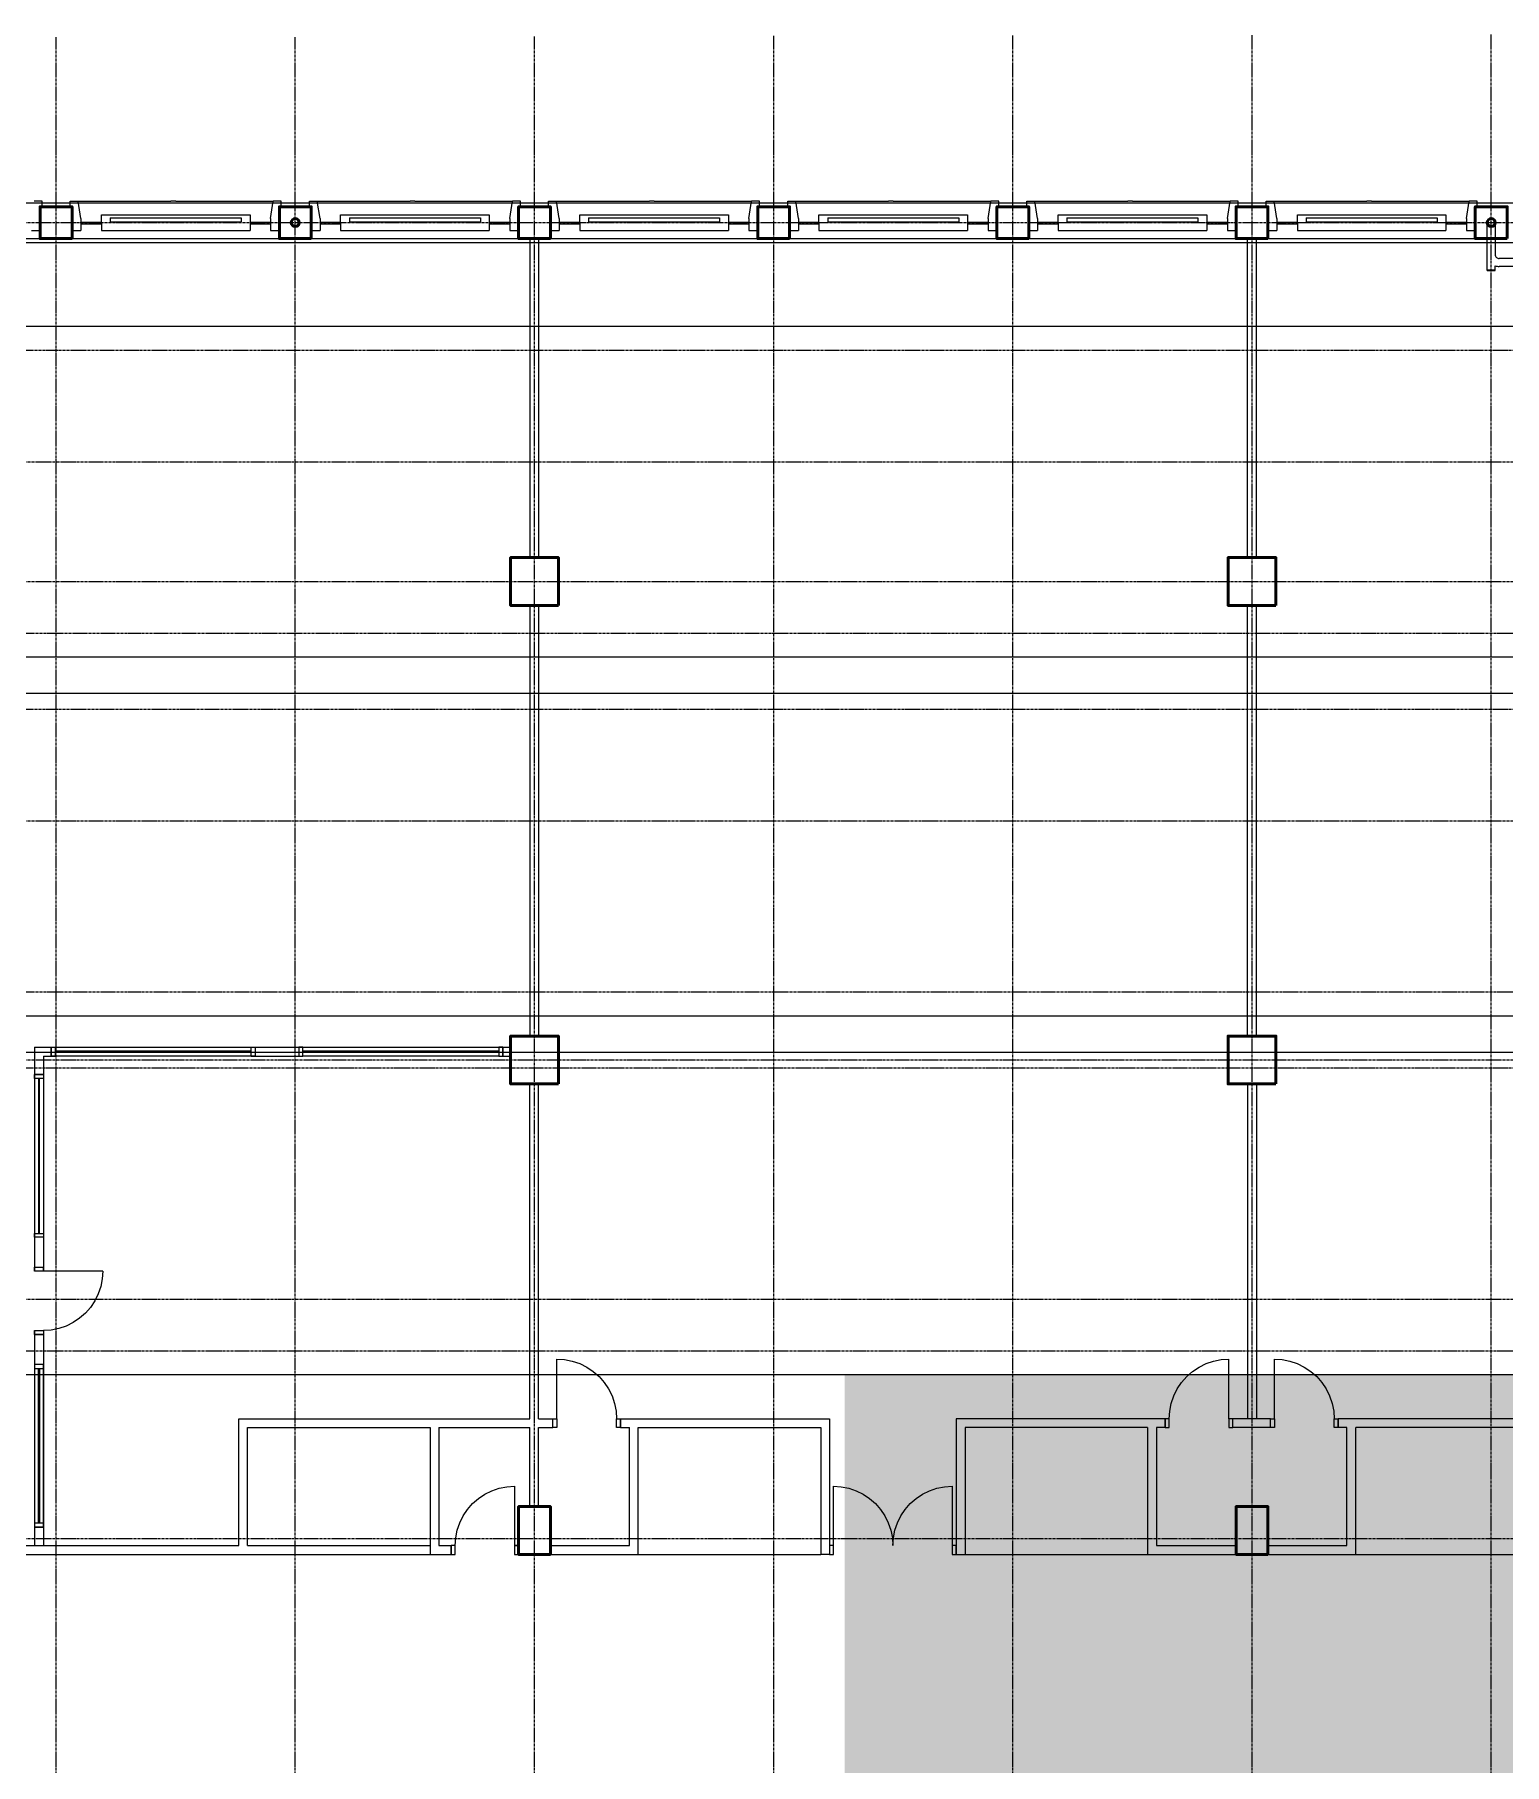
# Model space of a CAD drawing. Header units: millimetres. Extents: x -49883 to 71908, y -18440 to 67826.
# Drawn here: x -11803 to 6632, y 38443 to 60134 of the extents above; entities that cross this region are included whole.
import ezdxf

# ---------------------------------------------------------------- set-up
doc = ezdxf.new("R2010")
doc.units = ezdxf.units.MM
for name, pattern in [('PCENTRE', [50.8, 31.75, -6.35, 6.35, -6.35]), ('PCENTRE2', [28.575, 19.05, -3.175, 3.175, -3.175]), ('PDASHED', [19.05, 12.7, -6.35])]:
    doc.linetypes.add(name, pattern=pattern)
for name, color, linetype in [('Boundaries_and_building_grids', 140, 'PCENTRE2'), ('Fourth Floor - Hatch', 1, 'Continuous'), ('Fourth Floor - Roofs', 2, 'Continuous'), ('Fourth Floor - Structural Members', 5, 'Continuous'), ('Third Floor - Curtain Walls', 1, 'Continuous'), ('Third Floor - Doors Windows and Openings', 1, 'Continuous'), ('Third Floor - Structural Members', 5, 'Continuous'), ('Third Floor - Walls', 3, 'Continuous')]:
    doc.layers.add(name, color=color, linetype=linetype)

# ---------------------------------------------------------------- blocks, each defined once
blk = doc.blocks.new('OffSetFullbore')
at = {"layer": 'Fourth Floor - Roofs', "linetype": 'Continuous'}
h = blk.add_hatch(dxfattribs=at)
h.set_pattern_fill('lines', color=256, scale=6.25, style=0)
h.set_pattern_definition([(0, (-14818.7696, 134.024), (0, 6.25), [])])
h.paths.add_polyline_path([(-550, -500, -1), (-450, -500, -1)])
at = {"layer": 'Fourth Floor - Roofs', "linetype": 'Continuous', "lineweight": -3}
for p, q in [((-600, 50), (0, 50)), ((-600, 50), (-600, -50)), ((-590, 50), (-590, -50)), ((-600, -50), (-541, -50)), ((-550, -500), (-550, -100)), ((-450, -500), (-450, -100)), ((0, -50), (-400, -50))]:
    blk.add_line(p, q, dxfattribs=at)
at = {"layer": 'Fourth Floor - Roofs', "linetype": 'Continuous'}
for radius in [100, 93.8, 50, 50]:
    blk.add_circle((-500, -500), radius, dxfattribs=at)
at = {"layer": 'Fourth Floor - Roofs', "linetype": 'Continuous', "lineweight": -3}
for centre, radius, start, end in [((0, 0), 50, 270, 90), ((-400, -100), 150, 160.5288, 180), ((-400, -100), 50, 90, 180)]:
    blk.add_arc(centre, radius, start, end, dxfattribs=at)
blk = doc.blocks.new('Roof Light Middle Block')
at = {"layer": 'Fourth Floor - Roofs', "color": 1, "linetype": 'Continuous', "lineweight": -3}
for p, q in [((-46250, 3850), (-1250, 3850)), ((-1250, -200), (-46250, -200))]:
    blk.add_line(p, q, dxfattribs=at)
at = {"layer": 'Fourth Floor - Roofs', "color": 1, "linetype": 'PCENTRE', "lineweight": -3}
for p, q in [((-46050, 3650), (-1450, 3650)), ((-1450, 100), (-46050, 100))]:
    blk.add_line(p, q, dxfattribs=at)
blk = doc.blocks.new('Roof Light Middle Block(1)')
at = {"layer": 'Fourth Floor - Roofs', "color": 1, "linetype": 'Continuous', "lineweight": -3}
for p, q in [((-46250, 3950), (-1250, 3950)), ((-1250, -200), (-46250, -200))]:
    blk.add_line(p, q, dxfattribs=at)
at = {"layer": 'Fourth Floor - Roofs', "color": 1, "linetype": 'PCENTRE', "lineweight": -3}
for p, q in [((-46050, 3650), (-1450, 3650)), ((-1450, 100), (-46050, 100))]:
    blk.add_line(p, q, dxfattribs=at)

msp = doc.modelspace()

# ---------------------------------------------------------------- hatches: boundary and pattern name
at = {"layer": 'Fourth Floor - Hatch', "linetype": 'Continuous'}
h = msp.add_hatch(dxfattribs=at)
h.set_pattern_fill('ANGLE', color=8, scale=45, style=0)
h.set_pattern_definition([(0, (0, 0), (0, 314.325), [228.6, -85.725]), (90, (0, 0), (-314.325, 2e-14), [228.6, -85.725])])
h.paths.add_polyline_path([(-1643, 43326), (19993, 43326), (19993, 36986), (12994, 36986), (12994, 37176), (-1643, 37176)])

# ---------------------------------------------------------------- linework, layer by layer
at = {"layer": 'Boundaries_and_building_grids', "color": 140, "linetype": 'PCENTRE', "lineweight": -3}
for p, q in [((-11533, -11774), (-11533, 60102)), ((-8533, -11774), (-8533, 60107)), ((-5533, -11774), (-5533, 60112)), ((-2533, -11774), (-2533, 60118)), ((467, -11774), (467, 60123)), ((3467, -11774), (3467, 60129)), ((6467, -11774), (6467, 60134)), ((-49883, 57776), (47817, 57776)), ((-49883, 54776), (47817, 54776)), ((-49883, 53276), (47817, 53276)), ((-49883, 50276), (47817, 50276)), ((-49883, 47276), (47817, 47276)), ((-49883, 44276), (47817, 44276)), ((-49883, 41276), (47817, 41276))]:
    msp.add_line(p, q, dxfattribs=at)
at = {"layer": 'Fourth Floor - Roofs', "color": 3, "linetype": 'Continuous'}
msp.add_line((-25283, 58026, 13800), (23217, 58026, 13800), dxfattribs=at)
at = {"layer": 'Fourth Floor - Roofs', "color": 3, "linetype": 'Continuous', "lineweight": -3}
msp.add_line((-24783, 57526, 13800), (22717, 57526, 13800), dxfattribs=at)
at = {"layer": 'Fourth Floor - Structural Members', "color": 8, "linetype": 'Continuous', "lineweight": 50, "elevation": 13800}
for points in [[(-11333, 57576), (-11733, 57576), (-11733, 57976), (-11333, 57976), (-11333, 57576)], [(-8333, 57576), (-8733, 57576), (-8733, 57976), (-8333, 57976), (-8333, 57576)], [(-5333, 57576), (-5733, 57576), (-5733, 57976), (-5333, 57976), (-5333, 57576)], [(-2333, 57576), (-2733, 57576), (-2733, 57976), (-2333, 57976), (-2333, 57576)], [(667, 57576), (267, 57576), (267, 57976), (667, 57976), (667, 57576)], [(3667, 57576), (3267, 57576), (3267, 57976), (3667, 57976), (3667, 57576)], [(6667, 57576), (6267, 57576), (6267, 57976), (6667, 57976), (6667, 57576)], [(-5233, 52976), (-5833, 52976), (-5833, 53576), (-5233, 53576), (-5233, 52976)], [(3767, 52976), (3167, 52976), (3167, 53576), (3767, 53576), (3767, 52976)], [(-5233, 46976), (-5833, 46976), (-5833, 47576), (-5233, 47576), (-5233, 46976)], [(3767, 46976), (3167, 46976), (3167, 47576), (3767, 47576), (3767, 46976)], [(-5333, 41076), (-5733, 41076), (-5733, 41676), (-5333, 41676), (-5333, 41076)], [(3667, 41076), (3267, 41076), (3267, 41676), (3667, 41676), (3667, 41076)]]:
    msp.add_lwpolyline(points, dxfattribs=at)
at = {"layer": 'Fourth Floor - Structural Members', "color": 8, "linetype": 'Continuous', "lineweight": 50}
for centre in [(-8533, 57776, 13800), (6467, 57776, 13800)]:
    msp.add_circle(centre, 50, dxfattribs=at)
at = {"layer": 'Third Floor - Curtain Walls', "color": 3, "linetype": 'Continuous'}
for p, q in [((-11709, 58046, 10350), (-11809, 58046, 10350)), ((-11733, 57576, 10350), (-11733, 57976, 10350)), ((-11733, 57976, 10350), (-11709, 57976, 10350)), ((-11709, 57976, 10350), (-11709, 58046, 10350)), ((-11356, 57976, 10350), (-11356, 58046, 10350)), ((-11356, 58046, 10350), (-11257, 58046, 10350)), ((-11356, 57976, 10350), (-11333, 57976, 10350)), ((-11333, 57976, 10350), (-11333, 57576, 10350)), ((-11222, 57826, 10350), (-11257, 58046, 10350)), ((-8843, 57826, 10350), (-8809, 58046, 10350)), ((-8709, 58046, 10350), (-8809, 58046, 10350)), ((-8733, 57576, 10350), (-8733, 57976, 10350)), ((-8733, 57976, 10350), (-8709, 57976, 10350)), ((-8709, 57976, 10350), (-8709, 58046, 10350)), ((-8356, 58046, 10350), (-8257, 58046, 10350)), ((-8356, 57976, 10350), (-8356, 58046, 10350)), ((-8356, 57976, 10350), (-8333, 57976, 10350)), ((-8333, 57976, 10350), (-8333, 57576, 10350)), ((-8222, 57826, 10350), (-8257, 58046, 10350)), ((-5843, 57826, 10350), (-5809, 58046, 10350)), ((-5709, 58046, 10350), (-5809, 58046, 10350)), ((-5733, 57576, 10350), (-5733, 57976, 10350)), ((-5733, 57976, 10350), (-5709, 57976, 10350)), ((-5709, 57976, 10350), (-5709, 58046, 10350)), ((-5356, 58046, 10350), (-5257, 58046, 10350)), ((-5356, 57976, 10350), (-5356, 58046, 10350)), ((-5356, 57976, 10350), (-5333, 57976, 10350)), ((-5333, 57976, 10350), (-5333, 57576, 10350)), ((-5222, 57826, 10350), (-5257, 58046, 10350)), ((-2843, 57826, 10350), (-2809, 58046, 10350)), ((-2709, 58046, 10350), (-2809, 58046, 10350)), ((-2733, 57576, 10350), (-2733, 57976, 10350)), ((-2733, 57976, 10350), (-2709, 57976, 10350)), ((-2709, 57976, 10350), (-2709, 58046, 10350)), ((-2356, 57976, 10350), (-2356, 58046, 10350)), ((-2356, 58046, 10350), (-2257, 58046, 10350)), ((-2356, 57976, 10350), (-2333, 57976, 10350)), ((-2333, 57976, 10350), (-2333, 57576, 10350)), ((-2222, 57826, 10350), (-2257, 58046, 10350)), ((157, 57826, 10350), (191, 58046, 10350)), ((291, 58046, 10350), (191, 58046, 10350)), ((267, 57976, 10350), (291, 57976, 10350)), ((267, 57576, 10350), (267, 57976, 10350)), ((291, 57976, 10350), (291, 58046, 10350)), ((644, 58046, 10350), (743, 58046, 10350)), ((644, 57976, 10350), (644, 58046, 10350)), ((644, 57976, 10350), (667, 57976, 10350)), ((667, 57976, 10350), (667, 57576, 10350)), ((778, 57826, 10350), (743, 58046, 10350)), ((3157, 57826, 10350), (3191, 58046, 10350)), ((3291, 58046, 10350), (3191, 58046, 10350)), ((3267, 57576, 10350), (3267, 57976, 10350)), ((3267, 57976, 10350), (3291, 57976, 10350)), ((3291, 57976, 10350), (3291, 58046, 10350)), ((3644, 58046, 10350), (3743, 58046, 10350)), ((3644, 57976, 10350), (3644, 58046, 10350)), ((3644, 57976, 10350), (3667, 57976, 10350)), ((3667, 57976, 10350), (3667, 57576, 10350)), ((3778, 57826, 10350), (3743, 58046, 10350)), ((6157, 57826, 10350), (6191, 58046, 10350)), ((6291, 58046, 10350), (6191, 58046, 10350)), ((6267, 57976, 10350), (6291, 57976, 10350)), ((6267, 57576, 10350), (6267, 57976, 10350)), ((6291, 57976, 10350), (6291, 58046, 10350)), ((-11222, 57826, 10350), (-11222, 57676, 10350)), ((-10965, 57776, 10350), (-10965, 57676, 10350)), ((-10855, 57836, 10350), (-10855, 57786, 10350)), ((-10855, 57836, 10350), (-9211, 57836, 10350)), ((-10855, 57786, 10350), (-9211, 57786, 10350)), ((-9211, 57836, 10350), (-9211, 57786, 10350)), ((-9101, 57776, 10350), (-9101, 57676, 10350)), ((-8843, 57826, 10350), (-8843, 57676, 10350)), ((-8222, 57826, 10350), (-8222, 57676, 10350)), ((-7965, 57776, 10350), (-7965, 57676, 10350)), ((-7855, 57836, 10350), (-7855, 57786, 10350)), ((-7855, 57836, 10350), (-6211, 57836, 10350)), ((-7855, 57786, 10350), (-6211, 57786, 10350)), ((-6211, 57836, 10350), (-6211, 57786, 10350)), ((-6101, 57776, 10350), (-6101, 57676, 10350)), ((-5843, 57826, 10350), (-5843, 57676, 10350)), ((-5222, 57826, 10350), (-5222, 57676, 10350)), ((-4965, 57776, 10350), (-4965, 57676, 10350)), ((-4855, 57836, 10350), (-4855, 57786, 10350)), ((-4855, 57836, 10350), (-3211, 57836, 10350)), ((-4855, 57786, 10350), (-3211, 57786, 10350)), ((-3211, 57836, 10350), (-3211, 57786, 10350)), ((-3101, 57776, 10350), (-3101, 57676, 10350)), ((-2843, 57826, 10350), (-2843, 57676, 10350)), ((-2222, 57826, 10350), (-2222, 57676, 10350)), ((-1965, 57776, 10350), (-1965, 57676, 10350)), ((-1855, 57836, 10350), (-1855, 57786, 10350)), ((-1855, 57836, 10350), (-211, 57836, 10350)), ((-1855, 57786, 10350), (-211, 57786, 10350)), ((-211, 57836, 10350), (-211, 57786, 10350)), ((-101, 57776, 10350), (-101, 57676, 10350)), ((157, 57826, 10350), (157, 57676, 10350)), ((778, 57826, 10350), (778, 57676, 10350)), ((1035, 57776, 10350), (1035, 57676, 10350)), ((1145, 57836, 10350), (1145, 57786, 10350)), ((1145, 57836, 10350), (2789, 57836, 10350)), ((1145, 57786, 10350), (2789, 57786, 10350)), ((2789, 57836, 10350), (2789, 57786, 10350)), ((2899, 57776, 10350), (2899, 57676, 10350)), ((3157, 57826, 10350), (3157, 57676, 10350)), ((3778, 57826, 10350), (3778, 57676, 10350)), ((4035, 57776, 10350), (4035, 57676, 10350)), ((4145, 57836, 10350), (4145, 57786, 10350)), ((4145, 57836, 10350), (5789, 57836, 10350)), ((4145, 57786, 10350), (5789, 57786, 10350)), ((5789, 57836, 10350), (5789, 57786, 10350)), ((5899, 57776, 10350), (5899, 57676, 10350)), ((6157, 57826, 10350), (6157, 57676, 10350)), ((-14333, 57576, 10350), (-11733, 57576, 10350)), ((-11843, 57676, 10350), (-11733, 57676, 10350)), ((-11333, 57676, 10350), (-11222, 57676, 10350)), ((-11333, 57576, 10350), (-8733, 57576, 10350)), ((-10965, 57676, 10350), (-9101, 57676, 10350)), ((-8843, 57676, 10350), (-8733, 57676, 10350)), ((-8333, 57676, 10350), (-8222, 57676, 10350)), ((-8333, 57576, 10350), (-5733, 57576, 10350)), ((-7965, 57676, 10350), (-6101, 57676, 10350)), ((-5843, 57676, 10350), (-5733, 57676, 10350)), ((-5333, 57676, 10350), (-5222, 57676, 10350)), ((-5333, 57576, 10350), (-2733, 57576, 10350)), ((-4965, 57676, 10350), (-3101, 57676, 10350)), ((-2843, 57676, 10350), (-2733, 57676, 10350)), ((-2333, 57676, 10350), (-2222, 57676, 10350)), ((-2333, 57576, 10350), (267, 57576, 10350)), ((-1965, 57676, 10350), (-101, 57676, 10350)), ((157, 57676, 10350), (267, 57676, 10350)), ((667, 57676, 10350), (778, 57676, 10350)), ((667, 57576, 10350), (3267, 57576, 10350)), ((1035, 57676, 10350), (2899, 57676, 10350)), ((3157, 57676, 10350), (3267, 57676, 10350)), ((3667, 57676, 10350), (3778, 57676, 10350)), ((3667, 57576, 10350), (6267, 57576, 10350)), ((4035, 57676, 10350), (5899, 57676, 10350)), ((6157, 57676, 10350), (6267, 57676, 10350))]:
    msp.add_line(p, q, dxfattribs=at)
at = {"layer": 'Third Floor - Curtain Walls', "color": 3, "linetype": 'Continuous', "elevation": 10350}
for points in [[(-10965, 57776), (-10965, 57876), (-9101, 57876), (-9101, 57776)], [(-7965, 57776), (-7965, 57876), (-6101, 57876), (-6101, 57776)], [(-4965, 57776), (-4965, 57876), (-3101, 57876), (-3101, 57776)], [(-1965, 57776), (-1965, 57876), (-101, 57876), (-101, 57776)], [(1035, 57776), (1035, 57876), (2899, 57876), (2899, 57776)], [(4035, 57776), (4035, 57876), (5899, 57876), (5899, 57776)]]:
    msp.add_lwpolyline(points, dxfattribs=at)
at = {"layer": 'Third Floor - Doors Windows and Openings', "color": 1, "linetype": 'Continuous'}
for p, q in [((-11257, 58046, 10350), (-10092, 58044, 10350)), ((-10033, 58044, 10350), (-10092, 58044, 10350)), ((-10033, 58044, 10350), (-9974, 58044, 10350)), ((-9974, 58044, 10350), (-8809, 58046, 10350)), ((-8257, 58046, 10350), (-7092, 58044, 10350)), ((-7033, 58044, 10350), (-7092, 58044, 10350)), ((-7033, 58044, 10350), (-6974, 58044, 10350)), ((-6974, 58044, 10350), (-5809, 58046, 10350)), ((-5257, 58046, 10350), (-4092, 58044, 10350)), ((-4033, 58044, 10350), (-4092, 58044, 10350)), ((-4033, 58044, 10350), (-3974, 58044, 10350)), ((-3974, 58044, 10350), (-2809, 58046, 10350)), ((-2257, 58046, 10350), (-1092, 58044, 10350)), ((-1033, 58044, 10350), (-1092, 58044, 10350)), ((-1033, 58044, 10350), (-974, 58044, 10350)), ((-974, 58044, 10350), (191, 58046, 10350)), ((743, 58046, 10350), (1908, 58044, 10350)), ((1967, 58044, 10350), (1908, 58044, 10350)), ((1967, 58044, 10350), (2026, 58044, 10350)), ((2026, 58044, 10350), (3191, 58046, 10350)), ((3743, 58046, 10350), (4908, 58044, 10350)), ((4967, 58044, 10350), (4908, 58044, 10350)), ((4967, 58044, 10350), (5026, 58044, 10350)), ((5026, 58044, 10350), (6191, 58046, 10350)), ((-10965, 57776, 10350), (-11222, 57776, 10350)), ((-10965, 57756, 10350), (-11222, 57756, 10350)), ((-8843, 57776, 10350), (-9101, 57776, 10350)), ((-8843, 57756, 10350), (-9101, 57756, 10350)), ((-7965, 57776, 10350), (-8222, 57776, 10350)), ((-7965, 57756, 10350), (-8222, 57756, 10350)), ((-5843, 57776, 10350), (-6101, 57776, 10350)), ((-5843, 57756, 10350), (-6101, 57756, 10350)), ((-4965, 57776, 10350), (-5222, 57776, 10350)), ((-4965, 57756, 10350), (-5222, 57756, 10350)), ((-2843, 57776, 10350), (-3101, 57776, 10350)), ((-2843, 57756, 10350), (-3101, 57756, 10350)), ((-1965, 57776, 10350), (-2222, 57776, 10350)), ((-1965, 57756, 10350), (-2222, 57756, 10350)), ((157, 57776, 10350), (-101, 57776, 10350)), ((157, 57756, 10350), (-101, 57756, 10350)), ((1035, 57776, 10350), (778, 57776, 10350)), ((1035, 57756, 10350), (778, 57756, 10350)), ((3157, 57776, 10350), (2899, 57776, 10350)), ((3157, 57756, 10350), (2899, 57756, 10350)), ((4035, 57776, 10350), (3778, 57776, 10350)), ((4035, 57756, 10350), (3778, 57756, 10350)), ((6157, 57776, 10350), (5899, 57776, 10350)), ((6157, 57756, 10350), (5899, 57756, 10350)), ((-10246, 57676, 10350), (-10246, 57675, 10350)), ((-9819, 57676, 10350), (-9819, 57675, 10350)), ((-7246, 57676, 10350), (-7246, 57675, 10350)), ((-6819, 57676, 10350), (-6819, 57675, 10350)), ((-4246, 57676, 10350), (-4246, 57675, 10350)), ((-3819, 57676, 10350), (-3819, 57675, 10350)), ((-1246, 57676, 10350), (-1246, 57675, 10350)), ((-819, 57676, 10350), (-819, 57675, 10350)), ((1754, 57676, 10350), (1754, 57675, 10350)), ((2181, 57676, 10350), (2181, 57675, 10350)), ((4754, 57676, 10350), (4754, 57675, 10350)), ((5181, 57676, 10350), (5181, 57675, 10350)), ((-11595, 47435, 10350), (-11595, 47325, 10350)), ((-11545, 47435, 10350), (-9086, 47435, 10350)), ((-9086, 47385, 10350), (-11545, 47385, 10350)), ((-11545, 47375, 10350), (-9086, 47375, 10350)), ((-9086, 47325, 10350), (-11545, 47325, 10350)), ((-8440, 47435, 10350), (-5981, 47435, 10350)), ((-5981, 47385, 10350), (-8440, 47385, 10350)), ((-8440, 47375, 10350), (-5981, 47375, 10350)), ((-5981, 47325, 10350), (-8440, 47325, 10350)), ((-5931, 47435, 10350), (-5931, 47325, 10350)), ((-11693, 47092, 10350), (-11803, 47092, 10350)), ((-11753, 47042, 10350), (-11753, 45102, 10350)), ((-11743, 45102, 10350), (-11743, 47042, 10350)), ((-11693, 47042, 10350), (-11693, 45052, 10350)), ((-11753, 41469, 10350), (-11753, 43409, 10350)), ((-11743, 43409, 10350), (-11743, 41469, 10350)), ((-11693, 41469, 10350), (-11693, 43459, 10350)), ((-11693, 41419, 10350), (-11803, 41419, 10350))]:
    msp.add_line(p, q, dxfattribs=at)
at = {"layer": 'Third Floor - Doors Windows and Openings', "linetype": 'Continuous'}
for p, q in [((-10948, 44628, 10350), (-11693, 44628, 10350)), ((-5253, 42776, 10350), (-5253, 43526, 10350)), ((3177, 42776, 10350), (3177, 43526, 10350)), ((3747, 42776, 10350), (3747, 43526, 10350)), ((-5783, 41931, 10350), (-5783, 41186, 10350)), ((-1783, 41186, 10350), (-1783, 41931, 10350)), ((-293, 41931, 10350), (-293, 41186, 10350))]:
    msp.add_line(p, q, dxfattribs=at)
at = {"layer": 'Third Floor - Doors Windows and Openings'}
for p, q in [((-10954, 44530, 10350), (-10973, 44435, 10350)), ((-10948, 44628, 10350), (-10954, 44530, 10350)), ((-11048, 44255, 10350), (-11102, 44174, 10350)), ((-11005, 44343, 10350), (-11048, 44255, 10350)), ((-10973, 44435, 10350), (-11005, 44343, 10350)), ((-11239, 44037, 10350), (-11320, 43983, 10350)), ((-11166, 44101, 10350), (-11239, 44037, 10350)), ((-11102, 44174, 10350), (-11166, 44101, 10350)), ((-11596, 43889, 10350), (-11693, 43883, 10350)), ((-11500, 43908, 10350), (-11596, 43889, 10350)), ((-11408, 43939, 10350), (-11500, 43908, 10350)), ((-11320, 43983, 10350), (-11408, 43939, 10350)), ((-5253, 43526, 10350), (-5155, 43519, 10350)), ((-5155, 43519, 10350), (-5059, 43500, 10350)), ((-5059, 43500, 10350), (-4966, 43469, 10350)), ((-4966, 43469, 10350), (-4878, 43425, 10350)), ((-4878, 43425, 10350), (-4796, 43371, 10350)), ((2721, 43371, 10350), (2802, 43425, 10350)), ((2802, 43425, 10350), (2890, 43469, 10350)), ((2890, 43469, 10350), (2983, 43500, 10350)), ((2983, 43500, 10350), (3079, 43519, 10350)), ((3079, 43519, 10350), (3177, 43526, 10350)), ((3747, 43526, 10350), (3845, 43519, 10350)), ((3845, 43519, 10350), (3941, 43500, 10350)), ((3941, 43500, 10350), (4034, 43469, 10350)), ((4034, 43469, 10350), (4122, 43425, 10350)), ((4122, 43425, 10350), (4204, 43371, 10350)), ((-4796, 43371, 10350), (-4722, 43306, 10350)), ((-4722, 43306, 10350), (-4658, 43232, 10350)), ((-4658, 43232, 10350), (-4603, 43151, 10350)), ((2528, 43151, 10350), (2582, 43232, 10350)), ((2582, 43232, 10350), (2647, 43306, 10350)), ((2647, 43306, 10350), (2721, 43371, 10350)), ((4204, 43371, 10350), (4278, 43306, 10350)), ((4278, 43306, 10350), (4342, 43232, 10350)), ((4342, 43232, 10350), (4397, 43151, 10350)), ((-4603, 43151, 10350), (-4560, 43063, 10350)), ((-4560, 43063, 10350), (-4528, 42970, 10350)), ((-4528, 42970, 10350), (-4509, 42874, 10350)), ((2434, 42874, 10350), (2453, 42970, 10350)), ((2453, 42970, 10350), (2484, 43063, 10350)), ((2484, 43063, 10350), (2528, 43151, 10350)), ((4397, 43151, 10350), (4440, 43063, 10350)), ((4440, 43063, 10350), (4472, 42970, 10350)), ((4472, 42970, 10350), (4491, 42874, 10350)), ((-4509, 42874, 10350), (-4503, 42776, 10350)), ((2427, 42776, 10350), (2434, 42874, 10350)), ((4491, 42874, 10350), (4497, 42776, 10350)), ((-6155, 41831, 10350), (-6068, 41874, 10350)), ((-6068, 41874, 10350), (-5976, 41905, 10350)), ((-5976, 41905, 10350), (-5880, 41924, 10350)), ((-5880, 41924, 10350), (-5783, 41931, 10350)), ((-1783, 41931, 10350), (-1686, 41924, 10350)), ((-1686, 41924, 10350), (-1590, 41905, 10350)), ((-1590, 41905, 10350), (-1498, 41874, 10350)), ((-1498, 41874, 10350), (-1410, 41831, 10350)), ((-665, 41831, 10350), (-578, 41874, 10350)), ((-578, 41874, 10350), (-486, 41905, 10350)), ((-486, 41905, 10350), (-390, 41924, 10350)), ((-390, 41924, 10350), (-293, 41931, 10350)), ((-6374, 41639, 10350), (-6310, 41713, 10350)), ((-6310, 41713, 10350), (-6236, 41777, 10350)), ((-6236, 41777, 10350), (-6155, 41831, 10350)), ((-1410, 41831, 10350), (-1329, 41777, 10350)), ((-1329, 41777, 10350), (-1256, 41713, 10350)), ((-1256, 41713, 10350), (-1192, 41639, 10350)), ((-884, 41639, 10350), (-820, 41713, 10350)), ((-820, 41713, 10350), (-746, 41777, 10350)), ((-746, 41777, 10350), (-665, 41831, 10350)), ((-6502, 41379, 10350), (-6471, 41471, 10350)), ((-6471, 41471, 10350), (-6428, 41558, 10350)), ((-6428, 41558, 10350), (-6374, 41639, 10350)), ((-1192, 41639, 10350), (-1138, 41558, 10350)), ((-1138, 41558, 10350), (-1095, 41471, 10350)), ((-1095, 41471, 10350), (-1063, 41379, 10350)), ((-1012, 41379, 10350), (-981, 41471, 10350)), ((-981, 41471, 10350), (-938, 41558, 10350)), ((-938, 41558, 10350), (-884, 41639, 10350)), ((-6528, 41186, 10350), (-6521, 41283, 10350)), ((-6521, 41283, 10350), (-6502, 41379, 10350)), ((-1063, 41379, 10350), (-1044, 41283, 10350)), ((-1044, 41283, 10350), (-1038, 41186, 10350)), ((-1038, 41186, 10350), (-1031, 41283, 10350)), ((-1031, 41283, 10350), (-1012, 41379, 10350))]:
    msp.add_line(p, q, dxfattribs=at)
at = {"layer": 'Third Floor - Doors Windows and Openings', "color": 1, "linetype": 'Continuous', "elevation": 10350}
for points in [[(-11545, 47435), (-11545, 47325), (-11595, 47325), (-11595, 47435), (-11545, 47435)], [(-9036, 47435), (-9036, 47325), (-9086, 47325), (-9086, 47435), (-9036, 47435)], [(-8490, 47435), (-8490, 47325), (-8440, 47325), (-8440, 47435), (-8490, 47435)], [(-5981, 47435), (-5981, 47325), (-5931, 47325), (-5931, 47435), (-5981, 47435)], [(-11693, 47042), (-11803, 47042), (-11803, 47092), (-11693, 47092), (-11693, 47042)], [(-11693, 45052), (-11803, 45052), (-11803, 45102), (-11693, 45102), (-11693, 45052)], [(-11693, 43459), (-11803, 43459), (-11803, 43409), (-11693, 43409), (-11693, 43459)], [(-11693, 41469), (-11803, 41469), (-11803, 41419), (-11693, 41419), (-11693, 41469)]]:
    msp.add_lwpolyline(points, dxfattribs=at)
at = {"layer": 'Third Floor - Doors Windows and Openings', "linetype": 'Continuous', "elevation": 10350}
for points in [[(-11803, 44678), (-11693, 44678), (-11693, 44628), (-11803, 44628), (-11803, 44678)], [(-11803, 43883), (-11693, 43883), (-11693, 43833), (-11803, 43833), (-11803, 43883)], [(-5303, 42666), (-5303, 42776), (-5253, 42776), (-5253, 42666), (-5303, 42666)], [(-4503, 42666), (-4503, 42776), (-4453, 42776), (-4453, 42666), (-4503, 42666)], [(2427, 42666), (2427, 42776), (2377, 42776), (2377, 42666), (2427, 42666)], [(3227, 42666), (3227, 42776), (3177, 42776), (3177, 42666), (3227, 42666)], [(3697, 42666), (3697, 42776), (3747, 42776), (3747, 42666), (3697, 42666)], [(4497, 42666), (4497, 42776), (4547, 42776), (4547, 42666), (4497, 42666)], [(-6528, 41076), (-6528, 41186), (-6578, 41186), (-6578, 41076), (-6528, 41076)], [(-5733, 41076), (-5733, 41186), (-5783, 41186), (-5783, 41076), (-5733, 41076)], [(-1783, 41076), (-1783, 41186), (-1833, 41186), (-1833, 41076), (-1783, 41076)], [(-243, 41076), (-243, 41186), (-293, 41186), (-293, 41076), (-243, 41076)]]:
    msp.add_lwpolyline(points, dxfattribs=at)
at = {"layer": 'Third Floor - Structural Members', "color": 5, "linetype": 'Continuous', "elevation": 10350}
for points in [[(-11333, 57576), (-11733, 57576), (-11733, 57976), (-11333, 57976), (-11333, 57576)], [(-8333, 57576), (-8733, 57576), (-8733, 57976), (-8333, 57976), (-8333, 57576)], [(-5333, 57576), (-5733, 57576), (-5733, 57976), (-5333, 57976), (-5333, 57576)], [(-2333, 57576), (-2733, 57576), (-2733, 57976), (-2333, 57976), (-2333, 57576)], [(667, 57576), (267, 57576), (267, 57976), (667, 57976), (667, 57576)], [(3667, 57576), (3267, 57576), (3267, 57976), (3667, 57976), (3667, 57576)], [(6667, 57576), (6267, 57576), (6267, 57976), (6667, 57976), (6667, 57576)], [(-5233, 52976), (-5833, 52976), (-5833, 53576), (-5233, 53576), (-5233, 52976)], [(3767, 52976), (3167, 52976), (3167, 53576), (3767, 53576), (3767, 52976)], [(-5233, 46976), (-5833, 46976), (-5833, 47576), (-5233, 47576), (-5233, 46976)], [(3767, 46976), (3167, 46976), (3167, 47576), (3767, 47576), (3767, 46976)], [(-5333, 41076), (-5733, 41076), (-5733, 41676), (-5333, 41676), (-5333, 41076)], [(3667, 41076), (3267, 41076), (3267, 41676), (3667, 41676), (3667, 41076)]]:
    msp.add_lwpolyline(points, dxfattribs=at)
at = {"layer": 'Third Floor - Structural Members', "color": 5, "linetype": 'Continuous', "lineweight": -3}
for centre in [(-8533, 57776, 10350), (6467, 57776, 10350)]:
    msp.add_circle(centre, 50, dxfattribs=at)
at = {"layer": 'Third Floor - Walls', "color": 3, "linetype": 'Continuous'}
for p, q in [((-5478, 57576, 10350), (-5588, 57576, 10350)), ((-5588, 53576, 10350), (-5588, 57576, 10350)), ((-5478, 53576, 10350), (-5478, 57576, 10350)), ((3412, 53576, 10350), (3412, 57576, 10350)), ((3522, 57576, 10350), (3412, 57576, 10350)), ((3522, 53576, 10350), (3522, 57576, 10350)), ((-5478, 53576, 10350), (-5588, 53576, 10350)), ((3522, 53576, 10350), (3412, 53576, 10350)), ((-5588, 47576, 10350), (-5588, 52976, 10350)), ((-5478, 52976, 10350), (-5588, 52976, 10350)), ((-5478, 47576, 10350), (-5478, 52976, 10350)), ((3522, 52976, 10350), (3412, 52976, 10350)), ((3412, 47576, 10350), (3412, 52976, 10350)), ((3522, 47576, 10350), (3522, 52976, 10350)), ((-5478, 47576, 10350), (-5588, 47576, 10350)), ((3522, 47576, 10350), (3412, 47576, 10350)), ((-5593, 42776, 10350), (-5593, 46976, 10350)), ((-5483, 46976, 10350), (-5593, 46976, 10350)), ((-5483, 42776, 10350), (-5483, 46976, 10350)), ((3412, 46976, 10350), (3522, 46976, 10350)), ((3412, 46976, 10350), (3412, 42776, 10350)), ((3522, 46976, 10350), (3522, 42776, 10350)), ((-9243, 41186, 10350), (-9243, 42776, 10350)), ((-9243, 42776, 10350), (-5593, 42776, 10350)), ((-5483, 42776, 10350), (-5303, 42776, 10350)), ((-5303, 42666, 10350), (-5303, 42776, 10350)), ((-4453, 42776, 10350), (-1833, 42776, 10350)), ((-4453, 42666, 10350), (-4453, 42776, 10350)), ((-1833, 42776, 10350), (-1833, 41076, 10350)), ((-243, 42776, 10350), (-243, 41076, 10350)), ((2377, 42776, 10350), (-243, 42776, 10350)), ((2377, 42666, 10350), (2377, 42776, 10350)), ((3227, 42666, 10350), (3227, 42776, 10350)), ((3697, 42776, 10350), (3227, 42776, 10350)), ((3697, 42666, 10350), (3697, 42776, 10350)), ((4547, 42666, 10350), (4547, 42776, 10350)), ((7167, 42776, 10350), (4547, 42776, 10350)), ((-9133, 42666, 10350), (-6843, 42666, 10350)), ((-9133, 41186, 10350), (-9133, 42666, 10350)), ((-6843, 42666, 10350), (-6843, 41076, 10350)), ((-6733, 42666, 10350), (-5593, 42666, 10350)), ((-6733, 42666, 10350), (-6733, 41186, 10350)), ((-5593, 41676, 10350), (-5593, 42666, 10350)), ((-5483, 42666, 10350), (-5303, 42666, 10350)), ((-5483, 41676, 10350), (-5483, 42666, 10350)), ((-4453, 42666, 10350), (-4343, 42666, 10350)), ((-4343, 41186, 10350), (-4343, 42666, 10350)), ((-4233, 41076, 10350), (-4233, 42666, 10350)), ((-4233, 42666, 10350), (-1943, 42666, 10350)), ((-1943, 42666, 10350), (-1943, 41076, 10350)), ((-133, 42666, 10350), (-133, 41076, 10350)), ((2157, 42666, 10350), (-133, 42666, 10350)), ((2157, 42666, 10350), (2157, 41076, 10350)), ((2267, 42666, 10350), (2267, 41186, 10350)), ((2377, 42666, 10350), (2267, 42666, 10350)), ((3697, 42666, 10350), (3227, 42666, 10350)), ((4657, 42666, 10350), (4547, 42666, 10350)), ((4657, 41186, 10350), (4657, 42666, 10350)), ((4767, 41076, 10350), (4767, 42666, 10350)), ((7057, 42666, 10350), (4767, 42666, 10350)), ((-5593, 41676, 10350), (-5483, 41676, 10350)), ((-15752, 41186, 10350), (-9243, 41186, 10350)), ((-15752, 41076, 10350), (-6843, 41076, 10350)), ((-9133, 41186, 10350), (-6843, 41186, 10350)), ((-6843, 41076, 10350), (-6578, 41076, 10350)), ((-6733, 41186, 10350), (-6578, 41186, 10350)), ((-6578, 41076, 10350), (-6578, 41186, 10350)), ((-5783, 41186, 10350), (-5783, 41076, 10350)), ((-5783, 41186, 10350), (-5733, 41186, 10350)), ((-5783, 41076, 10350), (-5733, 41076, 10350)), ((-5733, 41076, 10350), (-5733, 41186, 10350)), ((-5333, 41076, 10350), (-5333, 41186, 10350)), ((-5333, 41186, 10350), (-4343, 41186, 10350)), ((-5333, 41076, 10350), (-4233, 41076, 10350)), ((-4233, 41076, 10350), (-1943, 41076, 10350)), ((-1833, 41076, 10350), (-1943, 41076, 10350)), ((-243, 41076, 10350), (-133, 41076, 10350)), ((-133, 41076, 10350), (2157, 41076, 10350)), ((2157, 41076, 10350), (3267, 41076, 10350)), ((2267, 41186, 10350), (3267, 41186, 10350)), ((3267, 41076, 10350), (3267, 41186, 10350)), ((3667, 41076, 10350), (3667, 41186, 10350)), ((3667, 41186, 10350), (4657, 41186, 10350)), ((3667, 41076, 10350), (4767, 41076, 10350)), ((4767, 41076, 10350), (7057, 41076, 10350))]:
    msp.add_line(p, q, dxfattribs=at)
at = {"layer": 'Third Floor - Walls', "color": 2, "linetype": 'Continuous'}
for p, q in [((-11803, 47435, 10350), (-11545, 47435, 10350)), ((-11803, 47435, 10350), (-11803, 44628, 10350)), ((-11693, 47325, 10350), (-11545, 47325, 10350)), ((-11693, 47325, 10350), (-11693, 44628, 10350)), ((-9086, 47435, 10350), (-8440, 47435, 10350)), ((-9086, 47325, 10350), (-8440, 47325, 10350)), ((-5981, 47435, 10350), (-5833, 47435, 10350)), ((-5981, 47325, 10350), (-5833, 47325, 10350)), ((-11803, 44628, 10350), (-11803, 44678, 10350)), ((-11693, 44628, 10350), (-11693, 44678, 10350)), ((-11803, 43883, 10350), (-11803, 41186, 10350)), ((-11803, 43833, 10350), (-11693, 43833, 10350)), ((-11693, 43883, 10350), (-11693, 41186, 10350))]:
    msp.add_line(p, q, dxfattribs=at)

# ---------------------------------------------------------------- block references
at = {"layer": 'Fourth Floor - Roofs', "color": 1, "linetype": 'Continuous', "lineweight": -3, "rotation": 89.99999999999999}
msp.add_blockref('OffSetFullbore', (6467, 57776, 13800), dxfattribs=at)
at = {"layer": 'Fourth Floor - Roofs', "color": 1, "linetype": 'PDASHED', "lineweight": -3}
for name, p in [('Roof Light Middle Block(1)', (22717, 52526, 13800)), ('Roof Light Middle Block', (22717, 48026, 13800)), ('Roof Light Middle Block', (22717, 43526, 13800))]:
    msp.add_blockref(name, p, dxfattribs=at)

doc.saveas('drawing.dxf')
